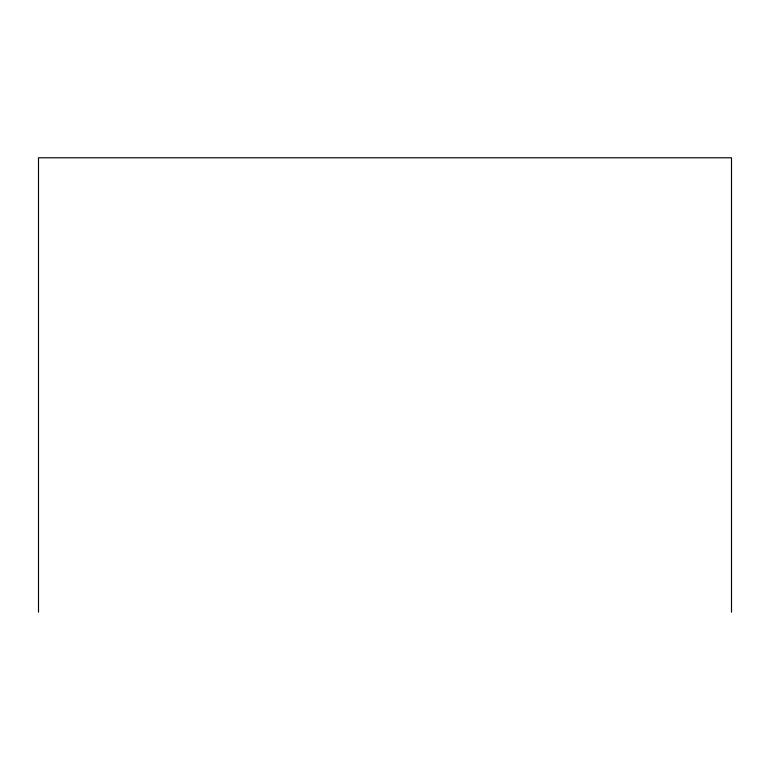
<?xml version="1.0" encoding="UTF-8"?>
<svg xmlns="http://www.w3.org/2000/svg" width="770" height="770" viewBox="0 0 770 770"><rect width="100%" height="100%" fill="white"/><g stroke="black" fill="none" stroke-linecap="round" stroke-linejoin="round"><path stroke-width="1.16" d="M731.5 612.208L731.5 157.792L38.5 157.792L38.5 612.208"/></g></svg>
